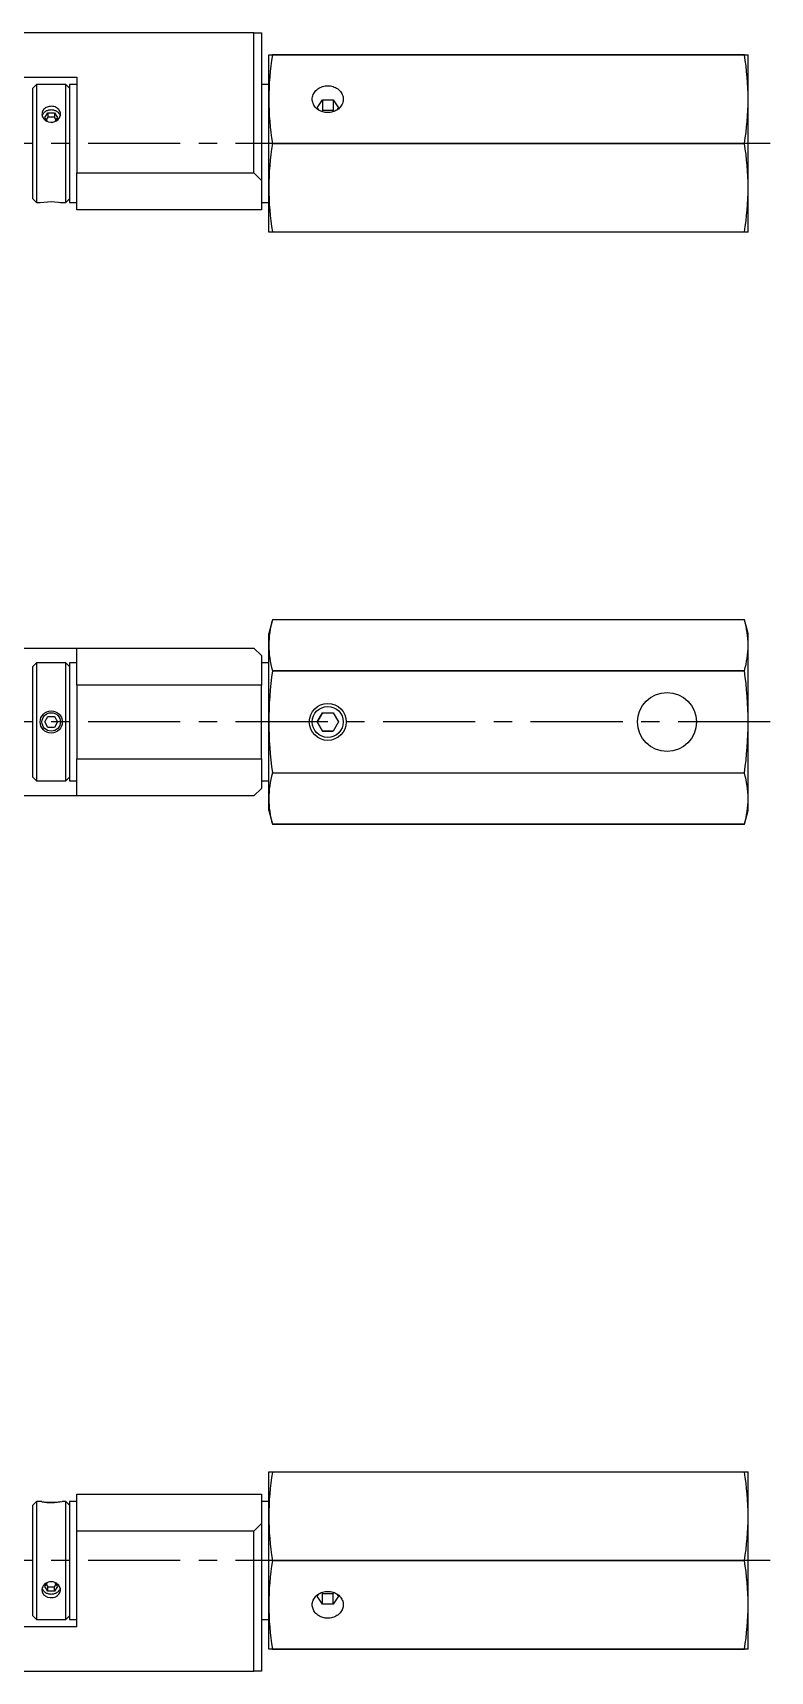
# Model space of a CAD drawing. Extents: x 11 to 517, y 13 to 257.
# Drawn here: x 162.5 to 262.5, y 34 to 256 of the extents above; entities that cross this region are included whole.
import ezdxf

# ---------------------------------------------------------------- set-up
doc = ezdxf.new("R2010")
doc.units = 0
doc.header["$LTSCALE"] = 10
doc.linetypes.add('CENTER', pattern=[2, 1.25, -0.25, 0.25, -0.25])
doc.layers.get('0').update_dxf_attribs({"linetype": 'CONTINUOUS'})
doc.layers.add('CENTER', color=1, linetype='CENTER')

msp = doc.modelspace()

# ---------------------------------------------------------------- linework, layer by layer
at = {"color": 7, "linetype": 'CONTINUOUS'}
for p, q in [((192.5, 256), (153.5, 256)), ((192.5, 237), (192.5, 256)), ((192.5, 256), (193.5, 256)), ((193.5, 256), (193.5, 236)), ((194.5, 253), (194.995706, 253)), ((194.5, 247), (194.5, 253)), ((194.995706, 252.988896), (194.995706, 253)), ((194.995706, 253), (259.004294, 253)), ((259.004294, 252.988896), (194.995706, 252.988896)), ((259.004294, 252.988896), (259.004294, 253)), ((259.004294, 253), (259.5, 253)), ((259.5, 247), (259.5, 253)), ((158.5, 250), (168.5, 250)), ((163, 249), (162.5, 248.5)), ((163, 249), (163, 233)), ((167, 249), (163, 249)), ((167, 233), (167, 249)), ((167.5, 248.5), (167, 249)), ((167.5, 249), (167.5, 241)), ((168.5, 249), (167.5, 249)), ((168.5, 250), (168.5, 237)), ((194.5, 249), (193.5, 249)), ((201.45, 248.575), (201.612502, 248.64826)), ((201.612502, 248.64826), (201.781758, 248.708975)), ((201.781758, 248.708975), (201.95648, 248.756684)), ((201.95648, 248.756684), (202.135339, 248.791024)), ((202.135339, 248.791024), (202.316973, 248.811733)), ((202.316973, 248.811733), (202.5, 248.818653)), ((202.5, 248.818653), (202.683027, 248.811733)), ((202.683027, 248.811733), (202.864661, 248.791024)), ((202.864661, 248.791024), (203.04352, 248.756684)), ((203.04352, 248.756684), (203.218242, 248.708975)), ((203.218242, 248.708975), (203.387498, 248.64826)), ((203.387498, 248.64826), (203.55, 248.575)), ((162.5, 233.5), (162.5, 248.5)), ((194.5, 235), (194.5, 247)), ((200.4, 247), (200.407991, 247.158506)), ((200.406474, 246.85731), (200.4, 247)), ((200.425854, 246.7155), (200.406474, 246.85731)), ((200.407991, 247.158506), (200.431904, 247.315806)), ((200.458023, 246.575444), (200.425854, 246.7155)), ((200.431904, 247.315806), (200.471556, 247.470702)), ((200.502781, 246.438005), (200.458023, 246.575444)), ((200.471556, 247.470702), (200.526645, 247.622016)), ((200.559853, 246.304031), (200.502781, 246.438005)), ((200.526645, 247.622016), (200.596754, 247.768596)), ((200.596754, 247.768596), (200.681347, 247.909327)), ((200.681347, 247.909327), (200.779781, 248.043137)), ((200.779781, 248.043137), (200.891307, 248.169008)), ((200.891307, 248.169008), (201.015076, 248.285982)), ((201.015076, 248.285982), (201.150146, 248.393169)), ((201.056625, 245.845977), (201.777221, 246.929054)), ((201.150146, 248.393169), (201.295489, 248.489754)), ((201.295489, 248.489754), (201.45, 248.575)), ((201.777221, 246.929054), (203.220597, 246.930145)), ((201.777221, 246.929054), (201.777221, 245.477398)), ((203.220597, 246.930145), (203.943375, 245.848159)), ((203.220597, 246.930145), (203.220597, 245.478489)), ((203.55, 248.575), (203.704511, 248.489754)), ((203.704511, 248.489754), (203.849854, 248.393169)), ((203.849854, 248.393169), (203.984924, 248.285982)), ((203.984924, 248.285982), (204.108693, 248.169008)), ((204.108693, 248.169008), (204.220219, 248.043137)), ((204.220219, 248.043137), (204.318653, 247.909327)), ((204.318653, 247.909327), (204.403246, 247.768596)), ((204.403246, 247.768596), (204.473355, 247.622016)), ((204.497219, 246.438005), (204.440147, 246.304031)), ((204.473355, 247.622016), (204.528444, 247.470702)), ((204.541977, 246.575444), (204.497219, 246.438005)), ((204.528444, 247.470702), (204.568096, 247.315806)), ((204.574146, 246.7155), (204.541977, 246.575444)), ((204.568096, 247.315806), (204.592009, 247.158506)), ((204.593526, 246.85731), (204.574146, 246.7155)), ((204.592009, 247.158506), (204.6, 247)), ((204.6, 247), (204.593526, 246.85731)), ((259.5, 235), (259.5, 247)), ((163.756498, 245.10969), (163.75, 245.000001)), ((163.75, 245.000001), (163.757578, 244.880388)), ((163.781873, 245.240441), (163.756498, 245.10969)), ((163.757578, 244.880388), (163.783914, 244.746949)), ((163.828078, 245.370668), (163.781873, 245.240441)), ((163.783259, 244.748054), (163.81147, 244.835295)), ((163.783914, 244.746949), (163.8297, 244.613627)), ((163.81147, 244.835295), (163.848006, 244.920188)), ((163.892241, 245.491017), (163.828078, 245.370668)), ((163.8297, 244.613627), (163.893949, 244.48505)), ((163.848006, 244.920188), (163.892611, 245.002137)), ((163.973836, 245.602195), (163.892241, 245.491017)), ((163.892611, 245.002137), (163.944972, 245.08057)), ((163.893949, 244.48505), (163.974156, 244.365473)), ((163.944972, 245.08057), (164.004722, 245.154936)), ((164.073356, 245.704494), (163.973836, 245.602195)), ((164.004722, 245.154936), (164.071443, 245.224715)), ((164.071443, 245.224715), (164.144668, 245.289418)), ((164.184632, 245.792366), (164.073356, 245.704494)), ((164.133975, 244.5), (164.566987, 245.149519)), ((164.485358, 243.972925), (164.133975, 244.5)), ((164.144668, 245.289418), (164.223884, 245.348592)), ((164.310302, 245.86872), (164.184632, 245.792366)), ((164.223884, 245.348592), (164.308536, 245.401822)), ((164.308536, 245.401822), (164.39803, 245.448736)), ((164.446648, 245.931226), (164.310302, 245.86872)), ((164.566987, 244.549519), (164.333975, 244.2)), ((164.39803, 245.448736), (164.491741, 245.489004)), ((164.491741, 245.489004), (164.589012, 245.522346)), ((164.566987, 245.149519), (165.433013, 245.149519)), ((164.566987, 245.149519), (164.566987, 244.549519)), ((165.433013, 244.549519), (164.566987, 244.549519)), ((164.589012, 245.522346), (164.689162, 245.548527)), ((164.689162, 245.548527), (164.791488, 245.567365)), ((164.791488, 245.567365), (164.895275, 245.578726)), ((164.895275, 245.578726), (164.999796, 245.582532)), ((164.999796, 245.582532), (165.104318, 245.578755)), ((165.104318, 245.578755), (165.208109, 245.567423)), ((165.208109, 245.567423), (165.310443, 245.548615)), ((165.310443, 245.548615), (165.410602, 245.522462)), ((165.410602, 245.522462), (165.507886, 245.489148)), ((165.433013, 245.149519), (165.866025, 244.5)), ((165.433013, 245.149519), (165.433013, 244.549519)), ((165.666025, 244.2), (165.433013, 244.549519)), ((165.507886, 245.489148), (165.601612, 245.448906)), ((165.866025, 244.5), (165.514459, 243.972651)), ((165.601612, 245.448906), (165.691124, 245.402017)), ((165.808498, 245.797097), (165.680225, 245.873692)), ((165.691124, 245.402017), (165.775796, 245.348811)), ((165.775796, 245.348811), (165.855034, 245.28966)), ((165.921483, 245.709091), (165.808498, 245.797097)), ((165.855034, 245.28966), (165.928284, 245.224977)), ((166.019668, 245.609789), (165.921483, 245.709091)), ((165.928284, 245.224977), (165.995031, 245.155217)), ((165.933917, 244.258845), (166.030785, 244.371995)), ((165.995031, 245.155217), (166.054809, 245.080868)), ((166.102863, 245.498721), (166.019668, 245.609789)), ((166.030785, 244.371995), (166.111631, 244.494727)), ((166.054809, 245.080868), (166.1072, 245.00245)), ((166.16684, 245.381954), (166.102863, 245.498721)), ((166.1072, 245.00245), (166.151835, 244.920514)), ((166.111631, 244.494727), (166.175873, 244.627135)), ((166.151835, 244.920514), (166.188403, 244.835631)), ((166.213856, 245.255623), (166.16684, 245.381954)), ((166.175873, 244.627135), (166.219496, 244.759971)), ((166.188403, 244.835631), (166.216647, 244.748399)), ((166.241717, 245.123741), (166.213856, 245.255623)), ((166.219496, 244.759971), (166.244461, 244.897855)), ((166.25, 244.999998), (166.241717, 245.123741)), ((166.244461, 244.897855), (166.25, 244.999998)), ((200.628886, 246.174349), (200.559853, 246.304031)), ((200.709456, 246.049756), (200.628886, 246.174349)), ((200.801064, 245.931022), (200.709456, 246.049756)), ((200.903147, 245.818879), (200.801064, 245.931022)), ((201.015076, 245.714018), (200.903147, 245.818879)), ((201.136159, 245.617085), (201.015076, 245.714018)), ((201.319373, 245.497135), (201.056625, 245.845977)), ((201.265651, 245.528679), (201.136159, 245.617085)), ((201.402753, 245.449343), (201.265651, 245.528679)), ((201.54662, 245.379568), (201.402753, 245.449343)), ((201.696365, 245.319783), (201.54662, 245.379568)), ((201.777221, 245.477398), (201.677036, 245.326815)), ((201.851064, 245.270358), (201.696365, 245.319783)), ((203.220597, 245.478489), (201.777221, 245.477398)), ((202.009765, 245.231596), (201.851064, 245.270358)), ((202.171488, 245.203737), (202.009765, 245.231596)), ((202.335236, 245.186953), (202.171488, 245.203737)), ((202.5, 245.181347), (202.335236, 245.186953)), ((202.664764, 245.186953), (202.5, 245.181347)), ((202.828512, 245.203737), (202.664764, 245.186953)), ((202.990235, 245.231596), (202.828512, 245.203737)), ((203.148936, 245.270358), (202.990235, 245.231596)), ((203.303635, 245.319783), (203.148936, 245.270358)), ((203.322123, 245.326505), (203.220597, 245.478489)), ((203.45338, 245.379568), (203.303635, 245.319783)), ((203.597247, 245.449343), (203.45338, 245.379568)), ((203.734349, 245.528679), (203.597247, 245.449343)), ((203.943375, 245.848159), (203.679796, 245.496605)), ((203.863841, 245.617085), (203.734349, 245.528679)), ((203.984924, 245.714018), (203.863841, 245.617085)), ((204.096853, 245.818879), (203.984924, 245.714018)), ((204.198936, 245.931022), (204.096853, 245.818879)), ((204.290544, 246.049756), (204.198936, 245.931022)), ((204.371114, 246.174349), (204.290544, 246.049756)), ((204.440147, 246.304031), (204.371114, 246.174349)), ((167.5, 241), (167.5, 233)), ((194.995706, 240.988896), (194.995706, 241.011104)), ((194.995706, 241.011104), (259.004294, 241.011104)), ((259.004294, 240.988896), (194.995706, 240.988896)), ((259.004294, 240.988896), (259.004294, 241.011104)), ((168.5, 237), (192.5, 237)), ((168.5, 232), (168.5, 237)), ((193.5, 236), (192.5, 237)), ((193.5, 236), (193.5, 232)), ((162.5, 233.5), (163, 233)), ((167, 233), (167.5, 233.5)), ((194.5, 229), (194.5, 235)), ((259.5, 229), (259.5, 235)), ((163, 233), (163.500005, 233)), ((166.25, 233), (167, 233)), ((167.5, 233), (168.5, 233)), ((193.5, 232), (168.5, 232)), ((193.5, 233), (194.5, 233)), ((194.995706, 229), (194.5, 229)), ((194.995706, 229.011104), (259.004294, 229.011104)), ((194.995706, 229), (194.995706, 229.011104)), ((259.004294, 229), (194.995706, 229)), ((259.004294, 229), (259.004294, 229.011104)), ((259.5, 229), (259.004294, 229)), ((194.995706, 176.471019), (194.5, 174.621019)), ((259.004294, 176.471014), (194.995706, 176.471014)), ((259.5, 174.621019), (259.004294, 176.471019)), ((194.5, 173.013324), (194.5, 174.621019)), ((259.5, 173.013324), (259.5, 174.621019)), ((158.5, 172.621019), (168.5, 172.621019)), ((168.5, 167.621019), (168.5, 172.621019)), ((168.5, 172.621019), (192.5, 172.621019)), ((193.5, 171.621019), (192.5, 172.621019)), ((193.5, 171.621019), (193.5, 167.621019)), ((194.5, 162.621019), (194.5, 173.013324)), ((259.5, 162.621019), (259.5, 173.013324)), ((163, 170.621019), (162.5, 170.121019)), ((162.5, 162.621019), (162.5, 170.121019)), ((163, 170.621019), (163, 162.621019)), ((167, 170.621019), (163, 170.621019)), ((167, 154.621019), (167, 170.621019)), ((167.5, 170.121019), (167, 170.621019)), ((167.5, 170.621019), (167.5, 154.621019)), ((168.5, 170.621019), (167.5, 170.621019)), ((194.5, 170.621019), (193.5, 170.621019)), ((194.995706, 169.5364), (194.995706, 169.555633)), ((194.995706, 169.555633), (259.004294, 169.555633)), ((259.004294, 169.5364), (194.995706, 169.5364)), ((259.004294, 169.5364), (259.004294, 169.555633)), ((193.5, 167.621019), (168.5, 167.621019)), ((168.5, 167.621019), (168.5, 157.621019)), ((193.5, 157.621019), (193.5, 167.621019)), ((162.5, 155.121019), (162.5, 162.621019)), ((163, 162.621019), (163, 154.621019)), ((164.133975, 162.621019), (164.566987, 163.371019)), ((164.566987, 161.871019), (164.133975, 162.621019)), ((164.566987, 163.371019), (165.433013, 163.371019)), ((165.433013, 163.371019), (165.866025, 162.621019)), ((165.866025, 162.621019), (165.433013, 161.871019)), ((194.5, 152.228714), (194.5, 162.621019)), ((201.056625, 162.619759), (201.777221, 163.870388)), ((201.777221, 163.870388), (201.056625, 162.619759)), ((201.779403, 161.370389), (201.056625, 162.619759)), ((201.056625, 162.619759), (201.779403, 161.370389)), ((201.777221, 163.870388), (203.220597, 163.871648)), ((203.220597, 163.871648), (203.943375, 162.622279)), ((203.943375, 162.622279), (203.222779, 161.371649)), ((259.5, 152.228714), (259.5, 162.621019)), ((165.433013, 161.871019), (164.566987, 161.871019)), ((203.222779, 161.371649), (201.779403, 161.370389)), ((201.779403, 161.370389), (203.222779, 161.371649)), ((168.5, 152.621019), (168.5, 157.621019)), ((168.5, 157.621019), (193.5, 157.621019)), ((193.5, 157.621019), (193.5, 153.621019)), ((194.995706, 155.686405), (194.995706, 155.705637)), ((194.995706, 155.705637), (259.004294, 155.705637)), ((259.004294, 155.686405), (194.995706, 155.686405)), ((259.004294, 155.686405), (259.004294, 155.705637)), ((162.5, 155.121019), (163, 154.621019)), ((163, 154.621019), (167, 154.621019)), ((167, 154.621019), (167.5, 155.121019)), ((167.5, 154.621019), (168.5, 154.621019)), ((192.5, 152.621019), (193.5, 153.621019)), ((193.5, 154.621019), (194.5, 154.621019)), ((168.5, 152.621019), (158.5, 152.621019)), ((192.5, 152.621019), (168.5, 152.621019)), ((194.5, 150.621019), (194.5, 152.228714)), ((259.5, 150.621019), (259.5, 152.228714)), ((194.5, 150.621019), (194.995706, 148.771019)), ((194.995706, 148.771023), (259.004294, 148.771023)), ((259.004294, 148.771023), (194.995706, 148.771023)), ((259.004294, 148.771019), (259.5, 150.621019)), ((194.5, 61), (194.995706, 61)), ((194.5, 55), (194.5, 61)), ((194.995706, 60.988896), (194.995706, 61)), ((194.995706, 61), (259.004294, 61)), ((259.004294, 60.988896), (194.995706, 60.988896)), ((259.004294, 60.988896), (259.004294, 61)), ((259.004294, 61), (259.5, 61)), ((259.5, 55), (259.5, 61)), ((168.5, 58), (193.5, 58)), ((168.5, 53), (168.5, 58)), ((193.5, 58), (193.5, 54)), ((163, 57), (162.5, 56.5)), ((162.5, 41.5), (162.5, 56.5)), ((163, 57), (163, 41)), ((163.750144, 57), (163, 57)), ((167, 57), (166.499995, 57)), ((167, 41), (167, 57)), ((167.5, 56.5), (167, 57)), ((167.5, 57), (167.5, 41)), ((168.5, 57), (167.5, 57)), ((194.5, 57), (193.5, 57)), ((192.5, 53), (193.5, 54)), ((193.5, 54), (193.5, 34)), ((194.5, 43), (194.5, 55)), ((259.5, 43), (259.5, 55)), ((168.5, 40), (168.5, 53)), ((192.5, 53), (168.5, 53)), ((192.5, 34), (192.5, 53)), ((194.995706, 48.988896), (194.995706, 49.011104)), ((194.995706, 49.011104), (259.004294, 49.011104)), ((259.004294, 48.988896), (194.995706, 48.988896)), ((259.004294, 48.988896), (259.004294, 49.011104)), ((163.750205, 45.019374), (163.75, 45.000001)), ((163.75, 45.000001), (163.757578, 44.881568)), ((163.762844, 45.15574), (163.750205, 45.019374)), ((163.757578, 44.881568), (163.783914, 44.752178)), ((163.795054, 45.291461), (163.762844, 45.15574)), ((163.811546, 45.164504), (163.783315, 45.251738)), ((163.783914, 44.752178), (163.8297, 44.625693)), ((163.847824, 45.427163), (163.795054, 45.291461)), ((163.8481, 45.07962), (163.811546, 45.164504)), ((163.8297, 44.625693), (163.893949, 44.506275)), ((163.917357, 45.55331), (163.847824, 45.427163)), ((163.892721, 44.99768), (163.8481, 45.07962)), ((163.945098, 44.919258), (163.892721, 44.99768)), ((163.893949, 44.506275), (163.974156, 44.397421)), ((164.005236, 45.673455), (163.917357, 45.55331)), ((164.004863, 44.844904), (163.945098, 44.919258)), ((164.071597, 44.775137), (164.004863, 44.844904)), ((164.108918, 45.783263), (164.005236, 45.673455)), ((164.144834, 44.710447), (164.071597, 44.775137)), ((164.224593, 45.87923), (164.108918, 45.783263)), ((164.133975, 45.5), (164.485405, 46.027146)), ((164.566987, 44.850481), (164.133975, 45.5)), ((164.22406, 44.651287), (164.144834, 44.710447)), ((164.308721, 44.598072), (164.22406, 44.651287)), ((164.398223, 44.551173), (164.308721, 44.598072)), ((164.333975, 45.8), (164.566987, 45.450481)), ((164.49194, 44.510919), (164.398223, 44.551173)), ((164.589215, 44.477593), (164.49194, 44.510919)), ((164.566987, 44.850481), (164.566987, 45.450481)), ((164.566987, 45.450481), (165.433013, 45.450481)), ((165.433013, 44.850481), (164.566987, 44.850481)), ((164.689367, 44.451427), (164.589215, 44.477593)), ((164.791695, 44.432605), (164.689367, 44.451427)), ((164.895481, 44.421259), (164.791695, 44.432605)), ((165, 44.417468), (164.895481, 44.421259)), ((165.104512, 44.421259), (165, 44.417468)), ((165.208291, 44.432603), (165.104512, 44.421259)), ((165.310612, 44.451422), (165.208291, 44.432603)), ((165.410758, 44.477585), (165.310612, 44.451422)), ((165.508028, 44.510907), (165.410758, 44.477585)), ((165.433013, 45.450481), (165.666025, 45.8)), ((165.866025, 45.5), (165.433013, 44.850481)), ((165.433013, 44.850481), (165.433013, 45.450481)), ((165.60174, 44.551155), (165.508028, 44.510907)), ((165.514691, 46.027002), (165.866025, 45.5)), ((165.691238, 44.598048), (165.60174, 44.551155)), ((165.775895, 44.651257), (165.691238, 44.598048)), ((165.855119, 44.710409), (165.775895, 44.651257)), ((165.928355, 44.775091), (165.855119, 44.710409)), ((166.019668, 45.642529), (165.921483, 45.753802)), ((165.99509, 44.844849), (165.928355, 44.775091)), ((165.968348, 44.335029), (166.05937, 44.439178)), ((166.054856, 44.919196), (165.99509, 44.844849)), ((166.102863, 45.520388), (166.019668, 45.642529)), ((166.107236, 44.997609), (166.054856, 44.919196)), ((166.05937, 44.439178), (166.135149, 44.555318)), ((166.16684, 45.394526), (166.102863, 45.520388)), ((166.151862, 45.07954), (166.107236, 44.997609)), ((166.135149, 44.555318), (166.192469, 44.679771)), ((166.188421, 45.164416), (166.151862, 45.07954)), ((166.213856, 45.261192), (166.16684, 45.394526)), ((166.216658, 45.251642), (166.188421, 45.164416)), ((166.192469, 44.679771), (166.229854, 44.80799)), ((166.241717, 45.125031), (166.213856, 45.261192)), ((166.229854, 44.80799), (166.248355, 44.944696)), ((166.25, 44.999998), (166.241717, 45.125031)), ((166.248355, 44.944696), (166.25, 44.999998)), ((201.056625, 44.151841), (201.320204, 44.503395)), ((201.150146, 44.393169), (201.295489, 44.489754)), ((201.295489, 44.489754), (201.45, 44.575)), ((201.45, 44.575), (201.612502, 44.64826)), ((201.612502, 44.64826), (201.781758, 44.708975)), ((201.677877, 44.673495), (201.779403, 44.521511)), ((201.779403, 44.521511), (203.222779, 44.522602)), ((201.779403, 43.069855), (201.779403, 44.521511)), ((201.781758, 44.708975), (201.95648, 44.756684)), ((201.95648, 44.756684), (202.135339, 44.791024)), ((202.135339, 44.791024), (202.316973, 44.811733)), ((202.316973, 44.811733), (202.5, 44.818653)), ((202.5, 44.818653), (202.683027, 44.811733)), ((202.683027, 44.811733), (202.864661, 44.791024)), ((202.864661, 44.791024), (203.04352, 44.756684)), ((203.04352, 44.756684), (203.218242, 44.708975)), ((203.218242, 44.708975), (203.387498, 44.64826)), ((203.222779, 44.522602), (203.322964, 44.673185)), ((203.222779, 43.070946), (203.222779, 44.522602)), ((203.387498, 44.64826), (203.55, 44.575)), ((203.55, 44.575), (203.704511, 44.489754)), ((203.680627, 44.502865), (203.943375, 44.154023)), ((203.704511, 44.489754), (203.849854, 44.393169)), ((163.974156, 44.397421), (164.072902, 44.29592)), ((164.072902, 44.29592), (164.185125, 44.207295)), ((165.609002, 44.092053), (165.740127, 44.159471)), ((165.740127, 44.159471), (165.86001, 44.240207)), ((165.86001, 44.240207), (165.968348, 44.335029)), ((194.5, 37), (194.5, 43)), ((200.4, 43), (200.407991, 43.158506)), ((200.406474, 42.85731), (200.4, 43)), ((200.425854, 42.7155), (200.406474, 42.85731)), ((200.407991, 43.158506), (200.431904, 43.315806)), ((200.458023, 42.575444), (200.425854, 42.7155)), ((200.431904, 43.315806), (200.471556, 43.470702)), ((200.502781, 42.438005), (200.458023, 42.575444)), ((200.471556, 43.470702), (200.526645, 43.622016)), ((200.559853, 42.304031), (200.502781, 42.438005)), ((200.526645, 43.622016), (200.596754, 43.768596)), ((200.628886, 42.174349), (200.559853, 42.304031)), ((200.596754, 43.768596), (200.681347, 43.909327)), ((200.681347, 43.909327), (200.779781, 44.043137)), ((200.779781, 44.043137), (200.891307, 44.169008)), ((200.891307, 44.169008), (201.015076, 44.285982)), ((201.015076, 44.285982), (201.150146, 44.393169)), ((201.779403, 43.069855), (201.056625, 44.151841)), ((203.222779, 43.070946), (201.779403, 43.069855)), ((203.943375, 44.154023), (203.222779, 43.070946)), ((203.849854, 44.393169), (203.984924, 44.285982)), ((203.984924, 44.285982), (204.108693, 44.169008)), ((204.108693, 44.169008), (204.220219, 44.043137)), ((204.220219, 44.043137), (204.318653, 43.909327)), ((204.318653, 43.909327), (204.403246, 43.768596)), ((204.440147, 42.304031), (204.371114, 42.174349)), ((204.403246, 43.768596), (204.473355, 43.622016)), ((204.497219, 42.438005), (204.440147, 42.304031)), ((204.473355, 43.622016), (204.528444, 43.470702)), ((204.541977, 42.575444), (204.497219, 42.438005)), ((204.528444, 43.470702), (204.568096, 43.315806)), ((204.574146, 42.7155), (204.541977, 42.575444)), ((204.568096, 43.315806), (204.592009, 43.158506)), ((204.593526, 42.85731), (204.574146, 42.7155)), ((204.592009, 43.158506), (204.6, 43)), ((204.6, 43), (204.593526, 42.85731)), ((259.5, 37), (259.5, 43)), ((168.5, 40), (158.5, 40)), ((162.5, 41.5), (163, 41)), ((163, 41), (167, 41)), ((167, 41), (167.5, 41.5)), ((167.5, 41), (168.5, 41)), ((193.5, 41), (194.5, 41)), ((200.709456, 42.049756), (200.628886, 42.174349)), ((200.801064, 41.931022), (200.709456, 42.049756)), ((200.903147, 41.818879), (200.801064, 41.931022)), ((201.015076, 41.714018), (200.903147, 41.818879)), ((201.136159, 41.617085), (201.015076, 41.714018)), ((201.265651, 41.528679), (201.136159, 41.617085)), ((201.402753, 41.449343), (201.265651, 41.528679)), ((201.54662, 41.379568), (201.402753, 41.449343)), ((201.696365, 41.319783), (201.54662, 41.379568)), ((201.851064, 41.270358), (201.696365, 41.319783)), ((202.009765, 41.231596), (201.851064, 41.270358)), ((202.171488, 41.203737), (202.009765, 41.231596)), ((202.335236, 41.186953), (202.171488, 41.203737)), ((202.5, 41.181347), (202.335236, 41.186953)), ((202.664764, 41.186953), (202.5, 41.181347)), ((202.828512, 41.203737), (202.664764, 41.186953)), ((202.990235, 41.231596), (202.828512, 41.203737)), ((203.148936, 41.270358), (202.990235, 41.231596)), ((203.303635, 41.319783), (203.148936, 41.270358)), ((203.45338, 41.379568), (203.303635, 41.319783)), ((203.597247, 41.449343), (203.45338, 41.379568)), ((203.734349, 41.528679), (203.597247, 41.449343)), ((203.863841, 41.617085), (203.734349, 41.528679)), ((203.984924, 41.714018), (203.863841, 41.617085)), ((204.096853, 41.818879), (203.984924, 41.714018)), ((204.198936, 41.931022), (204.096853, 41.818879)), ((204.290544, 42.049756), (204.198936, 41.931022)), ((204.371114, 42.174349), (204.290544, 42.049756)), ((194.995706, 37), (194.5, 37)), ((194.995706, 37.011104), (259.004294, 37.011104)), ((194.995706, 37), (194.995706, 37.011104)), ((259.004294, 37), (194.995706, 37)), ((259.004294, 37), (259.004294, 37.011104)), ((259.5, 37), (259.004294, 37)), ((153.5, 34), (192.5, 34)), ((193.5, 34), (192.5, 34))]:
    msp.add_line(p, q, dxfattribs=at)
at = {"color": 3, "linetype": 'CONTINUOUS'}
for p, q in [((163.500005, 233), (165, 233.141882)), ((165, 233.141882), (166.499995, 233)), ((163.743309, 56.95797), (163.500005, 57))]:
    msp.add_line(p, q, dxfattribs=at)
at = {"color": 7, "linetype": 'CONTINUOUS'}
for centre, radius in [((248.5, 162.621019), 4), ((202.5, 162.621019), 2.1), ((165.000046, 162.621294), 1.249954)]:
    msp.add_circle(centre, radius, dxfattribs=at)
at = {"color": 3, "linetype": 'CONTINUOUS'}
for centre, radius in [((202.5, 162.621019), 2.5), ((164.999613, 162.621076), 1.499943)]:
    msp.add_circle(centre, radius, dxfattribs=at)
at = {"color": 7, "linetype": 'CONTINUOUS'}
for centre, radius, start, end in [((232.905474, 246.836109), 38.405824, 170.781232, 179.755499), ((220.738498, 246.806641), 38.761984, 0.285814, 9.177455), ((233.261502, 247.193359), 38.761984, 180.285814, 189.177455), ((220.727979, 247.19423), 38.772508, 350.823754, 359.712977), ((165.001109, 245.177323), 1.309096, 218.3278875, 315.44347893), ((164.996599, 244.502348), 1.531058, 89.87271149, 111.05085309), ((165.009479, 244.545336), 1.488096, 63.20874879, 90.36495915), ((232.893746, 234.83708), 38.394092, 170.779858, 179.756873), ((220.738498, 234.806641), 38.761984, 0.285814, 9.177455), ((233.259636, 235.193205), 38.760117, 180.2856, 189.177669), ((221.094526, 235.163891), 38.405824, 350.781232, 359.755499), ((207.726532, 172.881503), 13.227189, 164.253971, 179.428985), ((246.278933, 172.882286), 13.221717, 0.567856, 15.749188), ((207.721067, 173.144361), 13.221717, 180.567856, 195.749188), ((246.273468, 173.145145), 13.227189, 344.253971, 359.428985), ((246.047121, 162.401493), 51.547588, 172.043919, 179.755994), ((207.97108, 162.402798), 51.529382, 0.242642, 7.957445), ((245.078547, 162.771116), 50.57877, 180.17003, 188.030057), ((208.913849, 162.771661), 50.586375, 351.970535, 359.829378), ((207.726532, 152.096893), 13.227189, 164.253971, 179.428985), ((246.278933, 152.097676), 13.221717, 0.567856, 15.749188), ((207.721067, 152.359752), 13.221717, 180.567856, 195.749188), ((246.273468, 152.360535), 13.227189, 344.253971, 359.428985), ((232.905474, 54.836109), 38.405824, 170.781232, 179.755499), ((220.738498, 54.806641), 38.761984, 0.285814, 9.177455), ((165, 64.902277), 8.00053, 261.011301, 278.988699), ((233.259636, 55.193205), 38.760117, 180.2856, 189.177669), ((220.726409, 55.19436), 38.774078, 350.823935, 359.712796), ((233.273591, 42.80564), 38.774078, 170.823935, 179.712796), ((220.738498, 42.806641), 38.761984, 0.285814, 9.177455), ((164.998595, 44.818834), 1.312829, 89.93870238, 126.12638221), ((165.003678, 44.828097), 1.30357, 45.24553555, 90.16167353), ((165.004694, 45.479503), 1.513343, 237.20998311, 293.53567938), ((233.261502, 43.193359), 38.761984, 180.285814, 189.177455), ((220.726409, 43.19436), 38.774078, 350.823935, 359.712796)]:
    msp.add_arc(centre, radius, start, end, dxfattribs=at)
at = {"color": 3, "linetype": 'CONTINUOUS'}
msp.add_arc((165.00174, 64.84385), 7.985659, 260.933174, 280.813819, dxfattribs=at)
at = {"layer": 'CENTER', "color": 1, "linetype": 'CENTER'}
for p, q in [((262.5, 241), (137.5, 241)), ((262.5, 162.621019), (135.5, 162.621019)), ((262.5, 49), (137.5, 49))]:
    msp.add_line(p, q, dxfattribs=at)

doc.saveas('drawing.dxf')
